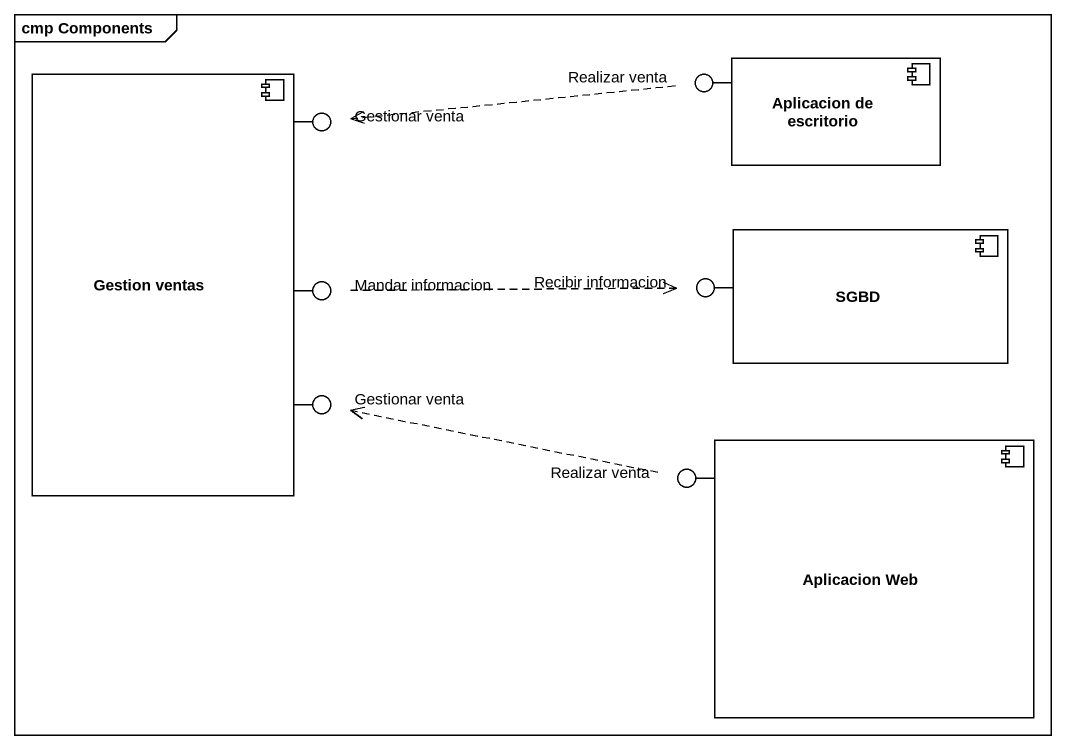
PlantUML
@startuml
mainframe cmp Components
component "Gestion ventas" as Gestion_ventas
() "Gestionar venta" as Gestionar_venta
() "Realizar venta" as Realizar_venta
component "Aplicacion de escritorio" as Aplicacion_de_escritorio
component SGBD
() "Mandar informacion" as Mandar_informacion
() "Recibir informacion" as Recibir_informacion
() "Gestionar venta" as Gestionar_venta_2
component "Aplicacion Web" as Aplicacion_Web
() "Realizar venta" as Realizar_venta_2
Gestion_ventas -up- Gestionar_venta
Aplicacion_de_escritorio -left- Realizar_venta
Gestion_ventas -right- Mandar_informacion
SGBD -left- Recibir_informacion
Gestion_ventas -- Gestionar_venta_2
Aplicacion_Web -left- Realizar_venta_2
Realizar_venta .left.> Gestionar_venta
Mandar_informacion .right.> Recibir_informacion
Realizar_venta_2 .left.> Gestionar_venta_2
@enduml
